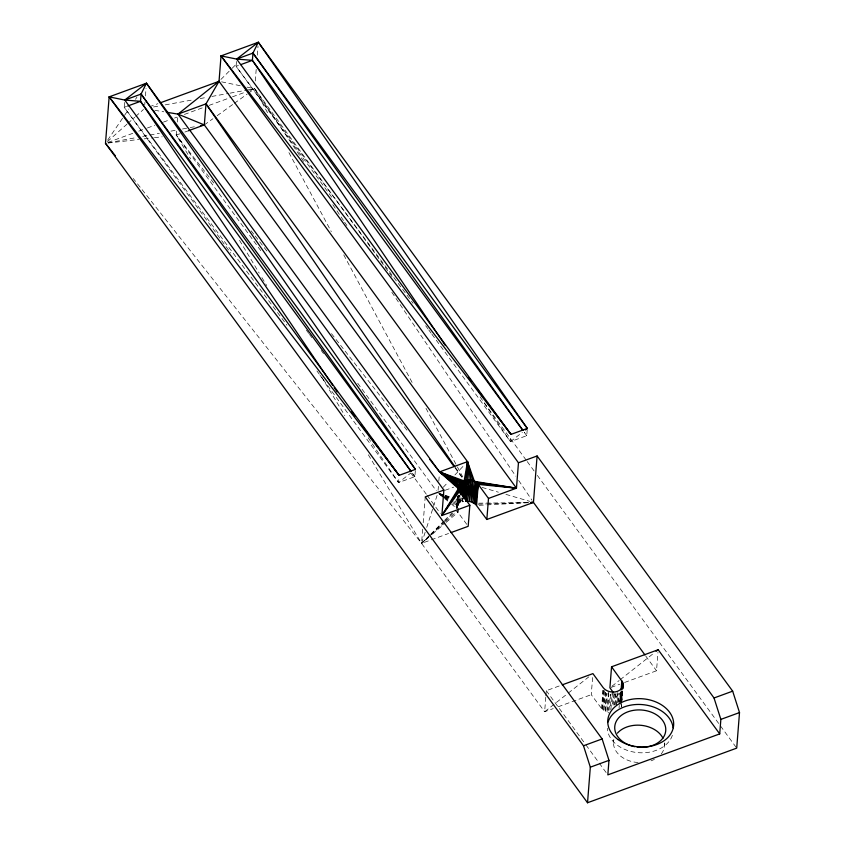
<?xml version="1.0" encoding="UTF-8"?>
<svg xmlns="http://www.w3.org/2000/svg" width="845" height="845" viewBox="0 0 845 845"><rect width="100%" height="100%" fill="white"/><g stroke="black" fill="none" stroke-linecap="round" stroke-linejoin="round"><path stroke-width="0.63" stroke-dasharray="4.22 3.17" d="M617.558 702.702L617.621 692.53M605.474 692.425L605.326 711.754L608.77 712.853M618.984 701.899L619.121 693.08M604.164 691.421L603.826 710.898L605.326 711.754L606.773 693.333M603.098 690.27L602.548 709.874L603.826 710.898L605.284 692.477M620.188 700.906L620.431 692.161M466.725 524.301L457.927 512.281L458.624 495.212M621.128 699.776L621.445 692.33M457.969 496.522L457.325 508.373L458.317 496.533M456.828 508.426L457.673 495.973M621.666 703.209L622.543 691.39M124.574 102.467L124.194 107.304L230.674 252.961M144.748 104.812L144.939 102.266M145.446 95.918L146.048 88.292M176.658 131.218L176.351 135.168L190.621 158.913M177.387 122.007L177.799 116.747M236.463 61.495L236.082 66.343L333.226 199.24M255.285 80.962L256.299 68.054M257.313 55.157L258.021 46.126M415.339 470.591L414.863 476.643L398.544 482.611L399.02 476.569M422.68 529.181L421.57 543.377L544.645 711.743L553.232 708.596M423.197 522.728L425.225 496.923M438.09 490.311L438.397 486.361M438.819 481.101L439.337 474.52M457.641 496.448L456.617 508.31L451.684 504.264M456.839 508.352L457.768 496.511M457.641 495.867L456.617 508.31L458.053 496.48M453.004 502.849L457.335 505.68L458.148 504.497L458.877 495.286M446.139 522.368L457.927 512.281L459.279 495.17M453.649 501.93L458.148 504.497L459.247 503.44L459.87 495.55M454.747 501.233L459.247 503.44L460.588 502.553L461.106 495.973M455.804 500.525L460.588 502.553L462.12 501.845L462.437 497.906M527.217 429.63L526.741 435.671L510.433 441.65L510.813 436.812M545.775 697.273L544.645 711.743L567.238 693.893M545.881 695.953L546.293 690.692L561.017 685.306M604.101 690.133L602.548 709.874L591.257 694.674L592.609 677.574M601.513 708.702L602.96 690.28M608.548 692.678L606.995 712.409L606.985 693.259M608.981 710.222L610.227 694.442M610.924 709.124L612.171 693.333L612.403 706.473M613.09 705.152L614.019 693.312M614.896 704.899L615.72 694.368M613.523 742.248L613.723 739.713M616.48 705.723L617.515 692.573M618.234 702.396L618.962 693.185M619.058 708.078L619.258 705.448M619.364 704.138L620.293 692.298M620.99 691.347L620.167 701.878L621.36 691.981M620.357 704.392L621.392 691.242M621.012 701.825L621.846 691.305M621.381 700.579L622.11 691.368L621.508 703.23L622.543 691.358M621.666 700.537L622.385 691.326M621.593 703.241L622.617 691.368M624.624 682.454L656.523 670.772L657.97 652.361M664.561 745.501L664.761 742.956M457.842 496.459L456.818 506.968L452.603 503.852M621.17 700.685L622.226 690.819M457.335 505.68L458.497 495.223M458.148 504.497L459.279 495.392M459.247 503.44L460.303 495.698M460.588 502.553L461.528 496.152M456.068 499.617L462.12 501.845L462.711 498.054M425.151 532.308L421.57 543.377L133.256 178.475M426.736 527.386L433.105 507.697M433.506 506.472L437.879 492.941M107.685 140.101L123.771 116.494M124.511 115.416L128.894 108.973M135.475 99.319L136.932 97.164M443.266 487.248L447.755 482.506M454.937 474.922L464.813 464.496M429.873 535.075L421.57 543.377L367.226 452.909M430.792 534.146L443.699 521.228M444.628 520.309L452.001 512.926M220.904 79.451L231.192 69.216M232.132 68.287L236.811 63.639M430.126 535.181L421.57 543.377L448.558 533.491M431.077 534.272L443.435 522.421M444.385 521.513L452.931 513.316M444.671 522.379L421.57 543.377L428.447 537.494M445.632 521.502L457.177 511.003L457.927 512.281M107.442 141.59L126.919 124.236M127.891 123.37L134.704 117.297M135.675 116.43L143.47 109.491M432.376 534.135L445.157 523.203M568.262 693.09L588.807 676.866M611.96 686.224L619.153 680.542M620.177 679.739L653.048 653.787M323.16 379.479L398.544 482.611L410.469 473.274M431.932 334.261L510.433 441.65L522.347 432.313M204.321 124.923L212.898 118.754M217.176 115.68L233.241 104.115M234.318 103.343L247.173 94.101M248.24 93.33L254.672 88.704L392.502 277.266M126.528 106.449L124.194 107.304L286.941 325.177M238.406 65.487L236.082 66.343L413.036 303.249M149.333 106.829L157.899 103.692M107.959 142.425L133.848 132.94M138.781 131.133L146.174 128.429M147.41 127.975L154.804 125.271M163.434 122.113L169.602 119.853M174.535 118.046L176.996 117.138M184.4 114.434L204.12 107.209M209.053 105.403L231.245 97.281M232.481 96.826L244.807 92.316M249.74 90.51L254.672 88.704L304.823 163.127M179.996 133.827L173.774 135.464M184.865 132.052L188.509 130.711M445.178 490.269L453.691 487.153M558.133 706.8L591.257 694.674M611.136 687.397L619.723 684.249M462.12 501.845L463.82 501.36L456.406 498.951M108.065 142.847L136.298 137.587M142.71 136.394L159.399 133.288M170.954 131.133L176.087 130.183M182.499 128.989L188.921 127.796M190.209 127.553L196.621 126.359M153.526 106.977L160.001 105.805M165.197 104.875L193.727 99.721M200.202 98.548L206.687 97.376M211.873 96.436L228.731 93.394M230.03 93.161L246.888 90.109M248.187 89.876L254.672 88.704L268.995 115.438M108.065 143.027L138.992 139.467M144.146 138.876L153.167 137.83M154.455 137.682L162.177 136.795M479.157 505.31L485.621 504.972M486.921 504.898L529.572 502.617M478.175 504.201L486.076 503.947M487.385 503.905L529.498 502.543L478.207 503.197M154.772 110.315L163.803 111.793M221.58 81.838L240.667 85.799M247.036 87.12L254.672 88.704M482.125 487.449L498.402 492.191M505.912 494.378L529.699 501.317M443.857 495.466L439.083 493.448L444.058 494.948M445.294 495.35L451.473 497.356M439.094 493.385L443.942 495.17M445.157 495.614L450.005 497.399M445.051 495.973L449.836 498.001M443.509 495.698L439.009 493.491L443.509 496.152M444.628 496.258L450.248 499.015M444.639 496.786L449.139 499.363M438.967 493.649L443.287 496.48M444.364 497.187L448.684 500.018M438.935 493.723L443.139 496.839M444.195 497.62L448.399 500.736M439.854 494.557L443.794 497.789M444.787 498.603L447.744 501.032M213.722 182.974L176.351 135.168L261.189 251.229M251.081 230.78L254.334 234.931M255.148 235.977L267.326 251.567M331.504 333.669L407.86 431.362M524.418 432.482L526.741 435.671L524.449 432.46M484.396 402.97L526.446 460.493M527.227 461.56L534.241 471.151M537.357 475.408L736.713 748.131M425.711 325.758L428.045 328.948M428.827 330.015L431.151 333.205M645.622 655.857L656.523 670.772M454.959 467.792L462.743 478.439M614.304 693.861L619.427 700.875M357.71 383.26L436.326 490.808M306.397 330.163L308.731 333.363M309.513 334.43L311.847 337.62M321.184 350.4L323.519 353.601M410.723 472.894L426.303 494.198M427.074 495.265L440.319 513.369M316.938 370.976L319.273 374.166M320.044 375.233L322.378 378.423M546.293 690.692L585.247 743.97M586.029 745.036L598.482 762.084M599.263 763.151L606.277 772.742M455.402 467.454L462.87 478.344M480.118 396.854L510.433 441.65M368.23 437.816L398.544 482.611M332.845 204.722L343.915 221.136M344.644 222.235L346.862 225.509M391.848 292.275L515.746 476.147M518.703 480.52L531.98 500.219M239.526 240.329L259.225 273.125M261.939 277.646L266.693 285.557M321.713 377.155L344.813 415.603M288.937 152.628L331.293 231.657M343.757 254.905L412.275 382.743M425.986 408.315L462.743 476.886M621.35 704.476L621.476 705.839M610.449 694.305L610.586 709.314M614.146 694.601L614.22 704.994M608.654 692.625L608.759 710.328M615.931 693.027L615.952 705.881M664.466 743.051A25.572 18.674 4.5 0 1 660.674 754.606M654.379 759.391A25.572 18.674 4.5 0 1 650.988 760.838M638.102 762.528A25.572 18.674 4.5 0 1 613.861 739.829M672.356 735.33A33.029 24.125 4.5 0 1 636.961 752.546A33.029 24.125 4.5 0 1 607.27 728.179M621.434 704.55L621.276 707.18L621.487 704.55M414.863 476.643L411.758 472.387L414.863 476.643"/><path stroke-width="1.27" d="M486.836 519.485L475.545 504.285L471.098 501.74L465.627 501.106L467.274 480.055L467.507 461.645L205.979 103.872L219.035 81.31L221.031 55.907L258.327 42.25L732.668 691.157L739.512 712.567L736.713 748.131L587.529 802.75L105.488 143.323L109.153 96.869L146.438 83.211L443.868 490.089L441.872 515.503L469.841 505.257L459.585 491.23C453.67 480.382 473.189 476.01 478.238 484.396L488.494 498.434L486.836 519.485L533.448 502.416L537.103 455.962L518.46 462.785L516.464 488.188L488.494 498.434M622.776 688.728L622.564 682.095L611.558 666.8L658.181 649.731L719.718 733.904L607.83 774.876L608.981 760.352L602.136 738.942L425.225 496.923L443.868 490.089M332.74 385.383L140.513 101.326L141.083 94.07L146.438 83.211L415.434 469.376L399.115 475.355L109.153 96.869L124.764 100.048L140.513 101.326L410.976 471.32M454.177 466.725L204.321 124.923L205.979 103.872L178.01 114.117L166.391 112.216M445.368 345.51L252.391 60.365L252.961 53.108L258.327 42.25L527.312 428.415L525.326 429.978M458.265 488.547L458.476 485.917L439.537 471.89L429.788 459.416M458.993 484.639L458.465 491.209L458.993 484.639L439.537 471.89L178.01 114.117L219.035 81.31L516.464 488.188L478.238 484.396L475.545 504.285L477.203 483.234L516.464 488.188L474.425 481.354L467.507 461.645L439.537 471.89L458.391 488.621L441.872 515.503L459.585 491.23M459.184 491.336L459.807 483.446L439.537 471.89L458.275 487.259M460.071 492.91L460.905 482.389L439.537 471.89L463.778 480.794L462.637 495.276M461.201 494.652L462.236 481.502L439.537 471.89M464.032 498.73L467.507 461.645L472.756 480.689L471.098 501.74L474.425 481.354L472.767 502.405L475.915 482.21L516.464 488.188M467.507 461.645L469.133 480.034L467.475 501.085L470.971 480.245L467.507 461.645L461.708 494.874M470.971 480.245L469.313 501.296L472.756 480.689M469.841 505.257L468.183 526.308L451.008 532.593M475.915 482.21L474.256 503.261L477.203 483.234M476.58 505.447L478.238 484.396M587.529 802.75L590.328 767.186L583.494 745.776L109.153 96.869M611.558 666.8L609.91 687.841L613.565 692.858M621.096 690.038L621.814 680.827M622.047 688.675L622.564 682.095L621.666 689.509M622.596 688.696L623.008 683.425L622.49 688.358M719.718 733.904L720.859 719.391L714.025 697.981L537.103 455.962M458.265 488.41L458.476 485.917M458.93 491.294L459.807 483.446M459.606 492.793L460.905 482.389M460.483 494.409L462.236 481.502M462.912 496.786L465.479 480.309M464.232 498.856L467.274 480.055M465.627 501.106L469.133 480.034M622.934 686.129C619.892 693.84 607.861 693.703 603.172 687.65L592.915 673.623L562.242 684.851M441.872 515.503L458.835 489.963M656.121 651.347L658.181 649.731M380.155 449.973L399.115 475.355L124.764 100.048L146.438 83.211M518.46 462.785L221.031 55.907L236.653 59.076L258.327 42.25M124.764 100.048L141.083 94.07L415.434 469.376M487.301 402.664L511.003 434.393L236.653 59.076L252.961 53.108L527.312 428.415L511.003 434.393L221.031 55.907M127.69 106.026L140.513 101.326M240.74 64.632L252.391 60.365L522.854 430.358M160.339 102.794L219.035 81.31M188.509 130.711L204.321 124.923L178.01 114.117M583.494 745.776L602.136 738.942M714.025 697.981L732.668 691.157M590.328 767.186L608.981 760.352M720.859 719.391L739.512 712.567M200.476 125.641L204.321 124.923M530.861 502.553L533.448 502.416L644.841 654.79M236.653 59.076L252.391 60.365M105.488 143.323L115.29 155.733M468.341 377.282L471.499 381.507M477.816 389.967L483.351 397.372M351.721 411.895L354.879 416.131M361.195 424.591L366.73 431.996M370.68 437.277L378.581 447.861M252.961 53.108L522.907 430.316M141.083 94.07L411.029 471.278M205.979 103.872L454.652 466.366M334.219 387.57L337.176 391.932M617.41 733.143A25.572 18.674 4.5 0 1 641.651 725.369A25.572 18.674 4.5 0 1 662.976 738.234M634.88 746.716A25.572 18.674 4.5 0 1 620.811 715.789A25.572 18.674 4.5 0 1 664.043 722.728A25.572 18.674 4.5 0 1 637.088 747.075M608.125 721.936A33.029 24.125 4.5 0 1 642.665 704.624A33.029 24.125 4.5 0 1 673.116 727.82M533.448 502.416L530.818 502.5L533.448 502.416M618.117 739.597A33.029 24.125 4.5 0 0 672.81 729.52A33.029 24.125 4.5 0 0 631.173 699.354A33.029 24.125 4.5 0 0 618.117 739.597"/></g></svg>
